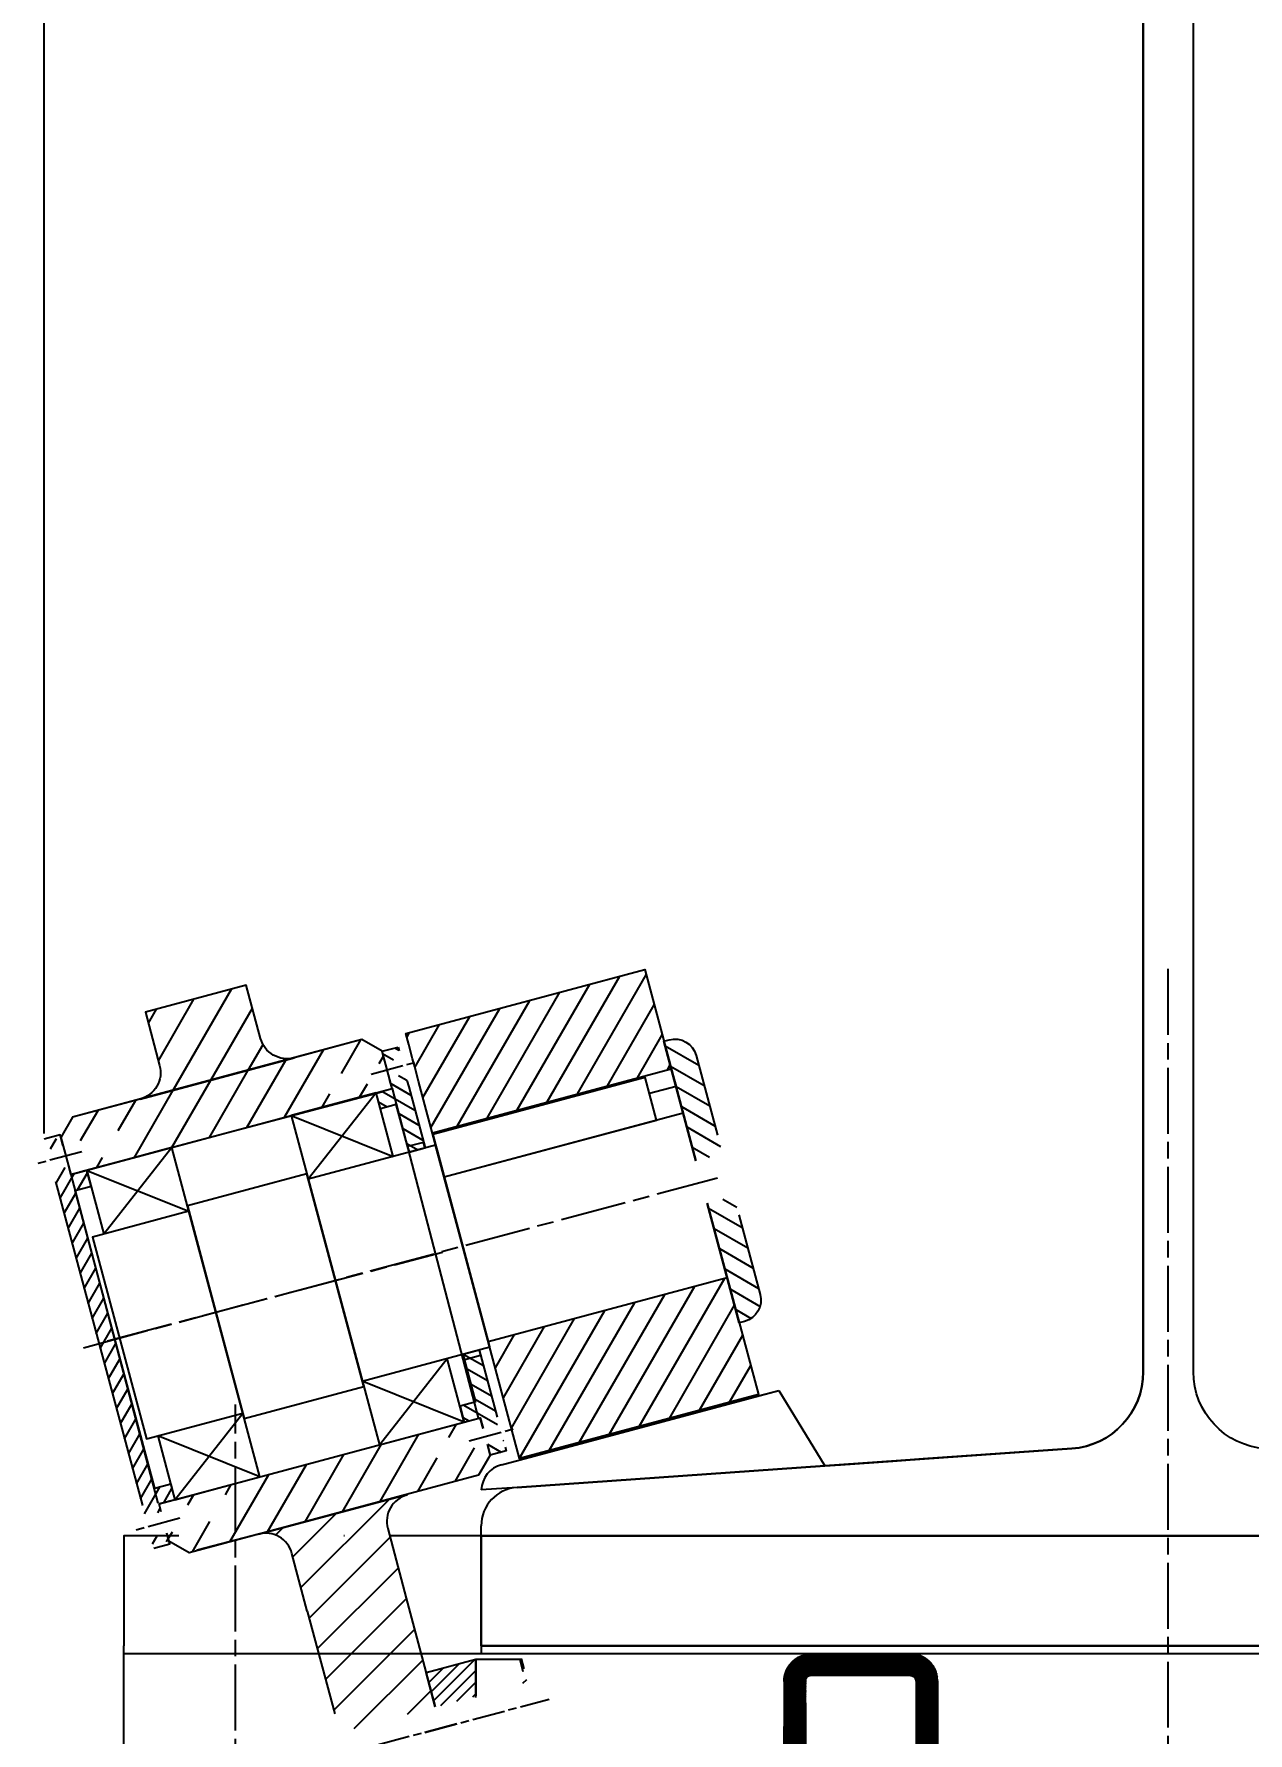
# Model space of a CAD drawing. Header units: millimetres. Extents: x -15074 to 21675, y -7568 to 6574.
# Drawn here: x 10649.6 to 10870.4, y -438.5 to -129.6 of the extents above; entities that cross this region are included whole.
import ezdxf

# ---------------------------------------------------------------- set-up
doc = ezdxf.new("R2010")
doc.units = ezdxf.units.MM
for name, pattern in [('AM_ISO08W050', [18, 12, -1.5, 3, -1.5]), ('AM_ISO08W050x2', [9, 6, -0.75, 1.5, -0.75]), ('HIDDEN', [9.524999999999999, 6.35, -3.175])]:
    doc.linetypes.add(name, pattern=pattern)
for name, color, linetype, lineweight in [('AM_5', 250, 'Continuous', 25), ('AM_7', 142, 'AM_ISO08W050', 25), ('AM_8', 1, 'Continuous', 25)]:
    doc.layers.add(name, color=color, linetype=linetype, lineweight=lineweight)
doc.styles.get("Standard").update_dxf_attribs({"font": 'arial.ttf'})
doc.dimstyles.new('AM_ISO$0', dxfattribs={"dimtxt": 3.5, "dimasz": 3.5, "dimexe": 1, "dimexo": 1, "dimgap": 1.5, "dimtad": 1, "dimdsep": 46, "dimtxsty": 'Standard', "dimcen": 0, "dimclrd": 256, "dimclre": 256, "dimclrt": 250, "dimadec": 0, "dimazin": 2, "dimtp": 0.1, "dimtm": 0.1, "dimtfac": 0.71, "dimtdec": 3, "dimtmove": 0, "dimatfit": 3, "dimfxl": 1, "dimlwd": -1, "dimlwe": -1, "dimarcsym": 1})
pattern_1 = [(59.99999999999999, (19561.98550388271, -488.7217042610077), (-4.330127018922194, 2.5), [])]
pattern_2 = [(59.99999999999999, (19561.98550388271, -488.7217042610077), (-3.464101615137755, 2), [])]
pattern_3 = [(150, (19561.98550388271, -488.7217042610077), (-1, -1.732050807568877), [])]
pattern_4 = [(150, (19561.98550388271, -488.7217042610077), (-1.35, -2.338268590217984), [])]

# ---------------------------------------------------------------- blocks, each defined once
blk = doc.blocks.new('*D378')
at = {"layer": 'AM_5', "linetype": 'ByBlock', "transparency": 16777216}
for p, q in [((10651.41888481863, -329.4956278427458), (10651.41888481863, 120.5653588076821)), ((11337.58509134281, -392.077950028834), (11337.58509134281, 120.5653588076821)), ((10701.41888481863, 119.5653588076821), (11287.58509134281, 119.5653588076821))]:
    blk.add_line(p, q, dxfattribs=at)
at = {"layer": 'AM_5', "transparency": 16777216}
for points in [[(10701.41888481863, 127.8986921410154), (10701.41888481863, 111.2320254743487), (10651.41888481863, 119.5653588076821)], [(11287.58509134281, 127.8986921410154), (11287.58509134281, 111.2320254743487), (11337.58509134281, 119.5653588076821)]]:
    blk.add_solid(points, dxfattribs=at)
at = {"layer": 'Defpoints', "color": 0, "transparency": 16777216}
for p in [(11337.58509134281, 119.5653588076821), (10651.41888481863, -330.4956278427458), (11337.58509134281, -393.077950028834)]:
    blk.add_point(p, dxfattribs=at)
at = {"layer": 'AM_5', "color": 250, "transparency": 16777216, "insert": (10994.50198808072, 146.5940081937667), "char_height": 50, "attachment_point": 5}
blk.add_mtext('700', dxfattribs=at)

msp = doc.modelspace()

# ---------------------------------------------------------------- hatches: boundary and pattern name
h = msp.add_hatch()
h.set_pattern_fill('_U', color=256, scale=5, angle=45, pattern_type=0)
h.set_pattern_definition([(45, (-5394.480017612113, -3939.370460587407), (-3.535533905932738, 3.535533905932738), [])])
h.paths.add_polyline_path([(10704.26780152127, -435.0209399718638), (10705.17560932194, -438.408924807582), (10722.55562775219, -433.7519629047561), (10720.88741974653, -427.5261258700057), (10717.26133796965, -413.9934044462739), (10713.91209499826, -401.347985732772, -0.4133737661694663), (10717.45132062253, -395.2381185130221), (10691.25777961721, -402.1734770622147, -0.3627707210889192), (10696.4913373865, -405.8773724955886), (10699.26133796011, -416.3365635952223)])
h.paths.add_polyline_path([(10726.7123955669, -449.2652315846294), (10724.62618011301, -441.4793695150688), (10707.24616168276, -446.1363314178943), (10708.15396948345, -449.524316253603), (10708.42456933604, -450.5342086517221), (10709.33237713673, -453.9221934874327)])
h.paths.add_polyline_path([(10711.40292949755, -461.649600097745), (10712.31073729825, -465.0375849334541), (10712.61290853339, -466.1653033356556), (10729.90286429061, -466.163312876587), (10729.90480188302, -461.1794541548165), (10728.78294792772, -456.992638194944)])
h.paths.add_polyline_path([(10730.02173686095, -509.980017616469), (10730.02173686095, -512.480017616469), (10729.91882622233, -527.0011264185468), (10729.91882622233, -528.980017617419), (10747.91882622233, -528.980017617419), (10747.91882622233, -509.980017616469)])
at = {"layer": 'AM_8', "true_color": 0x000000}
h = msp.add_hatch(dxfattribs=at)
h.set_pattern_fill('_U', color=18, scale=4, angle=59.99999999999999, style=0, pattern_type=0)
h.set_pattern_definition(pattern_2)
edge = h.paths.add_edge_path(flags=0)
edge.add_line((10717.19793301742, -311.3227013909632), (10722.03008458949, -329.35653656778))
edge.add_line((10760.66459520043, -299.6758443613503), (10717.19793301742, -311.3227013909636))
edge.add_line((10765.4967467725, -317.7096795381672), (10760.66459520043, -299.6758443613503))
edge.add_line((10722.03008458949, -329.35653656778), (10765.49674677249, -317.7096795381667))
h = msp.add_hatch(dxfattribs=at)
h.set_pattern_fill('_U', color=18, scale=5, angle=59.99999999999999, style=0, pattern_type=0)
h.set_pattern_definition(pattern_1)
edge = h.paths.add_edge_path()
edge.add_line((10690.77242871987, -312.1917368446188), (10688.18423826884, -302.5324785817288))
edge.add_line((10688.18423826884, -302.5324785817279), (10669.83164756935, -307.4500404386758))
edge.add_line((10669.83164756935, -307.4500404386758), (10672.41983802037, -317.1092987015659))
edge.add_arc((10667.59020888893, -318.4033939270789), 5, -75, 15.000000000005173, ccw=False)
edge.add_line((10668.88430411444, -323.2330230585244), (10696.89615307682, -315.7272707505513))
edge.add_arc((10695.60205785131, -310.8976416191067), 4.999999999998181, 194.9999999999844, 285, ccw=False)
h = msp.add_hatch(dxfattribs=at)
h.set_pattern_fill('_U', color=18, scale=5, angle=59.99999999999999, style=0, pattern_type=0)
h.set_pattern_definition(pattern_1)
edge = h.paths.add_edge_path(flags=0)
edge.add_line((10655.87093423376, -335.5197925423467), (10667.84841447974, -332.3104363830757))
edge.add_line((10667.84841447974, -332.3104363830748), (10668.27267854845, -331.5755894602398))
edge.add_line((10668.27267854846, -331.5755894602403), (10667.54798522217, -328.8709971466305))
edge.add_line((10667.54798522217, -328.870997146631), (10666.81313829933, -328.4467330779194))
edge.add_line((10666.81313829933, -328.4467330779185), (10654.83565805335, -331.6560892371895))
edge.add_line((10654.4474294857, -330.2072004977567), (10654.83565805335, -331.6560892371899))
edge.add_line((10656.56874982925, -326.5329658835822), (10654.44742948569, -330.2072004977567))
edge.add_line((10709.21170736201, -312.4273279254935), (10656.56874982925, -326.5329658835817))
edge.add_line((10712.88594197618, -314.5486482690535), (10709.21170736201, -312.427327925494))
edge.add_line((10713.40358006639, -316.4804999216317), (10712.88594197618, -314.548648269053))
edge.add_line((10713.40358006639, -316.4804999216317), (10701.2715516882, -319.7312671281193))
edge.add_line((10701.2715516882, -319.7312671281202), (10700.96042470448, -320.2701548715322))
edge.add_line((10700.96042470448, -320.2701548715318), (10701.50912108009, -322.3179176232643))
edge.add_line((10701.50912108009, -322.3179176232657), (10702.04800882351, -322.6290446069879))
edge.add_line((10702.0480088235, -322.6290446069875), (10714.1800372017, -319.3782774004999))
edge.add_line((10714.6976752919, -321.3101290530772), (10714.1800372017, -319.378277400499))
edge.add_line((10656.25916280141, -336.9686812817795), (10714.6976752919, -321.3101290530772))
edge.add_line((10655.87093423376, -335.5197925423467), (10656.25916280141, -336.9686812817804))
edge = h.paths.add_edge_path(flags=0)
edge.add_line((10713.40358006639, -316.4804999216317), (10701.2715516882, -319.7312671281193))
edge.add_line((10714.1800372017, -319.378277400499), (10713.40358006639, -316.4804999216317))
edge.add_line((10702.0480088235, -322.6290446069875), (10714.1800372017, -319.3782774004999))
edge.add_line((10701.50912108009, -322.3179176232657), (10702.04800882351, -322.6290446069879))
edge.add_line((10700.96042470448, -320.2701548715318), (10701.50912108009, -322.3179176232643))
edge.add_line((10701.2715516882, -319.7312671281202), (10700.96042470448, -320.2701548715322))
edge = h.paths.add_edge_path(flags=0)
edge.add_line((10655.87093423376, -335.5197925423467), (10667.84841447974, -332.3104363830757))
edge.add_line((10654.83565805335, -331.6560892371904), (10655.87093423376, -335.5197925423467))
edge.add_line((10666.81313829933, -328.4467330779185), (10654.83565805335, -331.6560892371895))
edge.add_line((10667.54798522217, -328.870997146631), (10666.81313829933, -328.4467330779194))
edge.add_line((10668.27267854846, -331.5755894602403), (10667.54798522217, -328.8709971466305))
edge.add_line((10667.84841447974, -332.3104363830748), (10668.27267854845, -331.5755894602398))
edge = h.paths.add_edge_path(flags=0)
edge.add_line((10713.40358006639, -316.4804999216317), (10701.2715516882, -319.7312671281193))
edge.add_line((10714.1800372017, -319.378277400499), (10713.40358006639, -316.4804999216317))
edge.add_line((10702.0480088235, -322.6290446069875), (10714.1800372017, -319.3782774004999))
edge.add_line((10701.50912108009, -322.3179176232657), (10702.04800882351, -322.6290446069879))
edge.add_line((10700.96042470448, -320.2701548715318), (10701.50912108009, -322.3179176232643))
edge.add_line((10701.2715516882, -319.7312671281202), (10700.96042470448, -320.2701548715322))
edge = h.paths.add_edge_path(flags=0)
edge.add_line((10655.87093423376, -335.5197925423467), (10667.84841447974, -332.3104363830757))
edge.add_line((10654.83565805335, -331.6560892371904), (10655.87093423376, -335.5197925423467))
edge.add_line((10666.81313829933, -328.4467330779185), (10654.83565805335, -331.6560892371895))
edge.add_line((10667.54798522217, -328.870997146631), (10666.81313829933, -328.4467330779194))
edge.add_line((10668.27267854846, -331.5755894602403), (10667.54798522217, -328.8709971466305))
edge.add_line((10667.84841447974, -332.3104363830748), (10668.27267854845, -331.5755894602398))
h = msp.add_hatch(dxfattribs=at)
h.set_pattern_fill('_U', color=18, scale=2, angle=150, style=0, pattern_type=0)
h.set_pattern_definition(pattern_3)
edge = h.paths.add_edge_path(flags=0)
edge.add_line((10716.30135754526, -315.7040427863244), (10713.40358006639, -316.4804999216321))
edge.add_line((10712.88594197618, -314.5486482690535), (10713.40358006639, -316.4804999216317))
edge.add_line((10715.78371945505, -313.7721911337462), (10712.88594197618, -314.548648269054))
edge.add_line((10716.30135754526, -315.7040427863244), (10715.78371945505, -313.7721911337462))
edge = h.paths.add_edge_path(flags=0)
edge.add_line((10714.1800372017, -319.378277400499), (10717.07781468056, -318.6018202651912))
edge.add_line((10720.701281312, -332.124781833239), (10717.07781468056, -318.6018202651921))
edge.add_line((10717.80350383313, -332.9012389685463), (10720.701281312, -332.1247818332386))
edge.add_line((10715.47413242721, -324.2079065319444), (10717.80350383313, -332.9012389685458))
edge.add_line((10712.57635494834, -324.9843636672517), (10715.47413242721, -324.207906531944))
edge.add_line((10711.79989781303, -322.0865861883854), (10712.57635494834, -324.9843636672526))
edge.add_line((10714.6976752919, -321.3101290530772), (10711.79989781303, -322.0865861883849))
edge.add_line((10714.1800372017, -319.378277400499), (10714.6976752919, -321.3101290530772))
edge = h.paths.add_edge_path(flags=0)
edge.add_line((10714.1800372017, -319.378277400499), (10717.07781468056, -318.6018202651912))
edge.add_line((10713.40358006639, -316.4804999216317), (10714.1800372017, -319.378277400499))
edge.add_line((10716.30135754526, -315.7040427863244), (10713.40358006639, -316.4804999216321))
edge.add_line((10717.07781468056, -318.6018202651917), (10716.30135754526, -315.7040427863244))
edge = h.paths.add_edge_path(flags=0)
edge.add_line((10714.1800372017, -319.378277400499), (10717.07781468056, -318.6018202651912))
edge.add_line((10713.40358006639, -316.4804999216317), (10714.1800372017, -319.378277400499))
edge.add_line((10716.30135754526, -315.7040427863244), (10713.40358006639, -316.4804999216321))
edge.add_line((10717.07781468056, -318.6018202651917), (10716.30135754526, -315.7040427863244))
h = msp.add_hatch(dxfattribs=at)
h.set_pattern_fill('_U', color=18, scale=2.7, angle=150, style=0, pattern_type=0)
h.set_pattern_definition(pattern_4)
edge = h.paths.add_edge_path()
edge.add_line((10774.81170995557, -333.1550788822437), (10769.98208082412, -334.4491741077563))
edge.add_line((10774.81170995557, -333.1550788822437), (10770.02355762117, -315.285451095896))
edge.add_arc((10766.15985431601, -316.3207272763061), 3.999999999999091, 15, 105.000000000013)
edge.add_line((10765.1245781356, -312.4570239711497), (10764.15865230932, -312.7158430162513))
edge.add_line((10764.15865230932, -312.7158430162522), (10769.98208082412, -334.4491741077563))
h.paths.add_polyline_path([(10769.46444273392, -332.5173224551777), (10774.81170995557, -333.1550788822437)], flags=16)
h.paths.add_polyline_path([(10769.46444273392, -332.5173224551777), (10774.81170995557, -333.1550788822437)], flags=17)
h = msp.add_hatch(dxfattribs=at)
h.set_pattern_fill('_U', color=18, scale=2, angle=59.99999999999999, style=0, pattern_type=0)
h.set_pattern_definition([(59.99999999999999, (19561.98550388271, -488.7217042610077), (-1.732050807568877, 1), [])])
edge = h.paths.add_edge_path(flags=0)
edge.add_line((10654.83565805335, -331.6560892371904), (10651.93788057448, -332.4325463724981))
edge.add_line((10651.54965200683, -330.983657633064), (10651.93788057448, -332.4325463724977))
edge.add_line((10654.4474294857, -330.2072004977558), (10651.54965200683, -330.9836576330636))
edge.add_line((10654.83565805335, -331.6560892371904), (10654.4474294857, -330.2072004977567))
edge = h.paths.add_edge_path(flags=0)
edge.add_line((10652.97315675489, -336.296249677654), (10655.87093423376, -335.5197925423463))
edge.add_line((10656.25916280141, -336.9686812817795), (10655.87093423376, -335.5197925423458))
edge.add_line((10659.15694028028, -336.1922241464722), (10656.25916280141, -336.9686812817799))
edge.add_line((10659.93339741559, -339.0900016253395), (10659.15694028028, -336.1922241464722))
edge.add_line((10657.03561993672, -339.8664587606468), (10659.93339741559, -339.090001625339))
edge.add_line((10671.52948646246, -393.9583050328342), (10657.03561993672, -339.8664587606463))
edge.add_line((10674.42726394133, -393.1818478975269), (10671.52948646246, -393.9583050328347))
edge.add_line((10675.20372107664, -396.0796253763942), (10674.42726394133, -393.1818478975269))
edge.add_line((10672.30594359777, -396.8560825117015), (10675.20372107664, -396.0796253763938))
edge.add_line((10672.69417216542, -398.3049712511361), (10672.30594359777, -396.8560825117024))
edge.add_line((10672.69417216542, -398.3049712511361), (10669.79639468655, -399.0814283864438))
edge.add_line((10652.97315675489, -336.296249677654), (10669.79639468655, -399.0814283864433))
edge = h.paths.add_edge_path(flags=0)
edge.add_line((10670.83167086696, -402.9451316915997), (10671.21989943462, -404.3940204310334))
edge.add_line((10670.83167086696, -402.9451316915997), (10673.72944834583, -402.168674556292))
edge.add_line((10674.11767691349, -403.6175632957252), (10673.72944834583, -402.1686745562915))
edge.add_line((10671.21989943462, -404.3940204310334), (10674.11767691349, -403.6175632957256))
edge = h.paths.add_edge_path(flags=0)
edge.add_line((10670.83167086696, -402.9451316915997), (10673.72944834583, -402.168674556292))
edge.add_line((10669.79639468655, -399.0814283864433), (10670.83167086696, -402.9451316915997))
edge.add_line((10672.69417216542, -398.3049712511361), (10669.79639468655, -399.0814283864438))
edge.add_line((10673.72944834583, -402.1686745562924), (10672.69417216542, -398.3049712511361))
edge = h.paths.add_edge_path(flags=0)
edge.add_line((10652.97315675489, -336.296249677654), (10655.87093423376, -335.5197925423463))
edge.add_line((10651.93788057448, -332.4325463724977), (10652.97315675489, -336.296249677654))
edge.add_line((10654.83565805335, -331.6560892371904), (10651.93788057448, -332.4325463724981))
edge.add_line((10655.87093423376, -335.5197925423467), (10654.83565805335, -331.6560892371904))
edge = h.paths.add_edge_path(flags=0)
edge.add_line((10670.83167086696, -402.9451316915997), (10673.72944834583, -402.168674556292))
edge.add_line((10669.79639468655, -399.0814283864433), (10670.83167086696, -402.9451316915997))
edge.add_line((10672.69417216542, -398.3049712511361), (10669.79639468655, -399.0814283864438))
edge.add_line((10673.72944834583, -402.1686745562924), (10672.69417216542, -398.3049712511361))
edge = h.paths.add_edge_path(flags=0)
edge.add_line((10652.97315675489, -336.296249677654), (10655.87093423376, -335.5197925423463))
edge.add_line((10651.93788057448, -332.4325463724977), (10652.97315675489, -336.296249677654))
edge.add_line((10654.83565805335, -331.6560892371904), (10651.93788057448, -332.4325463724981))
edge.add_line((10655.87093423376, -335.5197925423467), (10654.83565805335, -331.6560892371904))
h = msp.add_hatch(dxfattribs=at)
h.set_pattern_fill('_U', color=18, scale=2.7, angle=150, style=0, pattern_type=0)
h.set_pattern_definition(pattern_4)
edge = h.paths.add_edge_path()
edge.add_line((10772.05263318494, -342.1765807180686), (10777.87606169975, -363.9099118095728))
edge.add_line((10777.87606169975, -363.9099118095723), (10778.84198752604, -363.6510927644699))
edge.add_arc((10777.80671134563, -359.7873894593145), 3.999999999999545, 285, 375.0000000000065)
edge.add_line((10781.67041465079, -358.7521132789038), (10776.88226231639, -340.882485492556))
edge.add_line((10772.05263318494, -342.1765807180686), (10776.88226231639, -340.882485492556))
h.paths.add_polyline_path([(10776.88226231639, -340.8824854925565), (10776.66873660418, -340.0855966858685), (10771.83910747273, -341.3796919113806), (10772.05263318494, -342.1765807180686)], flags=17)
h.paths.add_polyline_path([(10776.88226231639, -340.8824854925565), (10776.66873660418, -340.0855966858685), (10771.83910747273, -341.3796919113806), (10772.05263318494, -342.1765807180686)], flags=17)
h = msp.add_hatch(dxfattribs=at)
h.set_pattern_fill('_U', color=18, scale=4, angle=59.99999999999999, style=0, pattern_type=0)
h.set_pattern_definition(pattern_2)
h.paths.add_polyline_path([(10737.90345662562, -388.5967674940889), (10781.37011880863, -376.949910464476), (10775.67609981638, -355.699542286116), (10732.20943763337, -367.3463993157288)])
h = msp.add_hatch(dxfattribs=at)
h.set_pattern_fill('_U', color=18, scale=2, angle=150, style=0, pattern_type=0)
h.set_pattern_definition(pattern_3)
edge = h.paths.add_edge_path(flags=0)
edge.add_line((10734.15987165733, -382.3529248002701), (10731.26209417846, -383.1293819355778))
edge.add_line((10730.74445608826, -381.1975302829992), (10731.26209417846, -383.1293819355774))
edge.add_line((10727.84667860939, -381.9739874183074), (10730.74445608826, -381.1975302829997))
edge.add_line((10727.07022147408, -379.0762099394401), (10727.84667860939, -381.9739874183074))
edge.add_line((10729.96799895295, -378.2997528041319), (10727.07022147408, -379.0762099394397))
edge.add_line((10727.63862754702, -369.606420367531), (10729.96799895295, -378.2997528041324))
edge.add_line((10730.53640502589, -368.8299632322228), (10727.63862754702, -369.6064203675305))
edge.add_line((10734.15987165733, -382.3529248002701), (10730.53640502589, -368.8299632322232))
edge = h.paths.add_edge_path(flags=0)
edge.add_line((10732.03855131377, -386.0271594144447), (10734.93632879264, -385.2507022791369))
edge.add_line((10735.45396688284, -387.1825539317156), (10734.93632879264, -385.2507022791374))
edge.add_line((10732.55618940397, -387.9590110670238), (10735.45396688284, -387.1825539317156))
edge.add_line((10732.03855131377, -386.0271594144447), (10732.55618940397, -387.9590110670233))
edge = h.paths.add_edge_path(flags=0)
edge.add_line((10732.03855131377, -386.0271594144447), (10734.93632879264, -385.2507022791369))
edge.add_line((10731.26209417846, -383.1293819355774), (10732.03855131377, -386.0271594144447))
edge.add_line((10734.15987165733, -382.3529248002701), (10731.26209417846, -383.1293819355778))
edge.add_line((10734.93632879264, -385.2507022791374), (10734.15987165733, -382.3529248002701))
edge = h.paths.add_edge_path(flags=0)
edge.add_line((10732.03855131377, -386.0271594144447), (10734.93632879264, -385.2507022791369))
edge.add_line((10731.26209417846, -383.1293819355774), (10732.03855131377, -386.0271594144447))
edge.add_line((10734.15987165733, -382.3529248002701), (10731.26209417846, -383.1293819355778))
edge.add_line((10734.93632879264, -385.2507022791374), (10734.15987165733, -382.3529248002701))
h = msp.add_hatch(dxfattribs=at)
h.set_pattern_fill('_U', color=18, scale=5, angle=59.99999999999999, style=0, pattern_type=0)
h.set_pattern_definition(pattern_1)
edge = h.paths.add_edge_path(flags=0)
edge.add_line((10731.26209417846, -383.1293819355774), (10719.13006580027, -386.380149142065))
edge.add_line((10719.13006580027, -386.3801491420659), (10718.81893881655, -386.9190368854779))
edge.add_line((10718.81893881655, -386.9190368854775), (10719.36763519217, -388.96679963721))
edge.add_line((10719.36763519217, -388.9667996372114), (10719.90652293558, -389.2779266209336))
edge.add_line((10719.90652293558, -389.2779266209332), (10732.03855131377, -386.0271594144456))
edge.add_line((10732.55618940397, -387.9590110670229), (10732.03855131377, -386.0271594144451))
edge.add_line((10730.43486906041, -391.6332456811974), (10732.55618940397, -387.9590110670229))
edge.add_line((10677.79191152766, -405.7388836392852), (10730.43486906042, -391.633245681197))
edge.add_line((10674.11767691349, -403.6175632957252), (10677.79191152766, -405.7388836392852))
edge.add_line((10673.72944834583, -402.1686745562924), (10674.11767691349, -403.6175632957261))
edge.add_line((10673.72944834583, -402.1686745562924), (10685.70692859182, -398.9593183970214))
edge.add_line((10685.70692859182, -398.9593183970205), (10686.13119266053, -398.2244714741855))
edge.add_line((10686.13119266053, -398.224471474186), (10685.40649933424, -395.5198791605762))
edge.add_line((10685.40649933424, -395.5198791605767), (10684.67165241141, -395.0956150918651))
edge.add_line((10684.67165241141, -395.0956150918641), (10672.69417216542, -398.3049712511352))
edge.add_line((10672.30594359777, -396.8560825117015), (10672.69417216542, -398.3049712511352))
edge.add_line((10730.74445608826, -381.1975302829992), (10672.30594359777, -396.8560825117015))
edge.add_line((10731.26209417846, -383.1293819355774), (10730.74445608826, -381.1975302829992))
edge = h.paths.add_edge_path(flags=0)
edge.add_line((10673.72944834583, -402.1686745562924), (10685.70692859182, -398.9593183970214))
edge.add_line((10672.69417216542, -398.3049712511361), (10673.72944834583, -402.1686745562924))
edge.add_line((10684.67165241141, -395.0956150918641), (10672.69417216542, -398.3049712511352))
edge.add_line((10685.40649933424, -395.5198791605767), (10684.67165241141, -395.0956150918651))
edge.add_line((10686.13119266053, -398.224471474186), (10685.40649933424, -395.5198791605762))
edge.add_line((10685.70692859182, -398.9593183970205), (10686.13119266053, -398.2244714741855))
edge = h.paths.add_edge_path(flags=0)
edge.add_line((10731.26209417846, -383.1293819355774), (10719.13006580027, -386.380149142065))
edge.add_line((10732.03855131377, -386.0271594144447), (10731.26209417846, -383.1293819355774))
edge.add_line((10719.90652293558, -389.2779266209332), (10732.03855131377, -386.0271594144456))
edge.add_line((10719.36763519217, -388.9667996372114), (10719.90652293558, -389.2779266209336))
edge.add_line((10718.81893881655, -386.9190368854775), (10719.36763519217, -388.96679963721))
edge.add_line((10719.13006580027, -386.3801491420659), (10718.81893881655, -386.9190368854779))
edge = h.paths.add_edge_path(flags=0)
edge.add_line((10673.72944834583, -402.1686745562924), (10685.70692859182, -398.9593183970214))
edge.add_line((10672.69417216542, -398.3049712511361), (10673.72944834583, -402.1686745562924))
edge.add_line((10684.67165241141, -395.0956150918641), (10672.69417216542, -398.3049712511352))
edge.add_line((10685.40649933424, -395.5198791605767), (10684.67165241141, -395.0956150918651))
edge.add_line((10686.13119266053, -398.224471474186), (10685.40649933424, -395.5198791605762))
edge.add_line((10685.70692859182, -398.9593183970205), (10686.13119266053, -398.2244714741855))
edge = h.paths.add_edge_path(flags=0)
edge.add_line((10731.26209417846, -383.1293819355774), (10719.13006580027, -386.380149142065))
edge.add_line((10732.03855131377, -386.0271594144447), (10731.26209417846, -383.1293819355774))
edge.add_line((10719.90652293558, -389.2779266209332), (10732.03855131377, -386.0271594144456))
edge.add_line((10719.36763519217, -388.9667996372114), (10719.90652293558, -389.2779266209336))
edge.add_line((10718.81893881655, -386.9190368854775), (10719.36763519217, -388.96679963721))
edge.add_line((10719.13006580027, -386.3801491420659), (10718.81893881655, -386.9190368854779))
h = msp.add_hatch(dxfattribs=at)
h.set_pattern_fill('_U', color=18, scale=1.5, angle=45, style=0, pattern_type=0)
h.set_pattern_definition([(45, (13777.20992040002, -633.9464915864628), (-1.060660171779821, 1.060660171779821), [])])
h.paths.add_polyline_path([(10729.91882622233, -425.1061677982971), (10720.88741974653, -427.5261258700057), (10722.5556277522, -433.7519629047542), (10729.91623173152, -431.7796950126899)])
h = msp.add_hatch(dxfattribs=at)
h.set_pattern_fill('_U', color=18, scale=13, angle=45, style=0, pattern_type=0)
h.set_pattern_definition([(45, (-179.9902459338919, -3552.835325368863), (-9.19238815542512, 9.19238815542512), [])])
h.paths.add_polyline_path([(10738.23392366415, -425.0349057413073), (10729.91882622233, -425.1061677982971), (10729.91623173152, -431.7796950126899), (10739.36294127294, -429.2484568199352)])
at = {"layer": 'AM_8'}
h = msp.add_hatch(dxfattribs=at)
h.set_pattern_fill('_U', color=256, scale=0.01, angle=135, style=0, pattern_type=0)
h.set_pattern_definition([(135, (2291.153201258596, -3067.566274262451), (-0.007071067811865476, -0.007071067811865474), [])])
edge = h.paths.add_edge_path()
edge.add_line((10790.96224245231, -428.0757181172507), (10808.96224245231, -428.0757181172507))
edge.add_arc((10808.96224245231, -429.0757181172507), 1, 0, 90, ccw=False)
edge.add_line((10809.96224245231, -429.0757181172507), (10809.96224245231, -447.0757181172507))
edge.add_arc((10808.96224245231, -447.0757181172507), 1, -90, 0, ccw=False)
edge.add_line((10808.96224245231, -448.0757181172507), (10803.13724245231, -448.0757181172507))
edge.add_line((10803.13724245231, -448.0757181172507), (10803.13724245231, -452.0757181172507))
edge.add_line((10803.13724245231, -452.0757181172507), (10808.96224245231, -452.0757181172507))
edge.add_arc((10808.96224245231, -447.0757181172507), 5, 270, 360)
edge.add_line((10813.96224245231, -447.0757181172507), (10813.96224245231, -429.0757181172507))
edge.add_arc((10808.96224245231, -429.0757181172507), 5, 0, 90)
edge.add_line((10808.96224245231, -424.0757181172507), (10790.96224245231, -424.0757181172507))
edge.add_arc((10790.96224245231, -429.0757181172507), 5, 90, 180)
edge.add_line((10785.96224245231, -429.0757181172507), (10785.96224245231, -447.0757181172507))
edge.add_arc((10790.96224245231, -447.0757181172507), 5, 180, 270)
edge.add_line((10790.96224245231, -452.0757181172507), (10796.78724245231, -452.0757181172507))
edge.add_line((10796.78724245231, -452.0757181172507), (10796.78724245231, -448.0757181172507))
edge.add_line((10796.78724245231, -448.0757181172507), (10790.96224245231, -448.0757181172507))
edge.add_arc((10790.96224245231, -447.0757181172507), 1, 180, 270, ccw=False)
edge.add_line((10789.96224245231, -447.0757181172507), (10789.96224245231, -429.0757181172507))
edge.add_arc((10790.96224245231, -429.0757181172507), 1, 90, 180, ccw=False)

# ---------------------------------------------------------------- linework, layer by layer
for p, q in [((10668.88430411444, -323.2330230585244), (10696.89615307682, -315.7272707505504)), ((10714.6976752919, -321.3101290530772), (10730.44075987451, -381.459450217309)), ((10711.79989781303, -322.0865861883854), (10699.45091313364, -337.8188008254942)), ((10674.6117535009, -332.0511194248315), (10696.34508459241, -326.2276909100251)), ((10696.34508459241, -326.2276909100251), (10714.90572635426, -333.6776961038536)), ((10674.6117535009, -332.0511194248315), (10662.26276882151, -347.7833340619413)), ((10659.15694028028, -336.1922241464722), (10677.71758204213, -343.6422293403007)), ((10656.25916280141, -336.9686812817795), (10672.08696871118, -396.7325846803201)), ((10712.39186538876, -386.1150921399471), (10724.74085006816, -370.3828775028392)), ((10727.84667860939, -381.9739874183074), (10709.28603684753, -374.5239822244789)), ((10734.6247309976, -389.7180536510214), (10785.03581717116, -376.2104438212054)), ((10775.37655890826, -378.7986342722666), (10785.03581717116, -376.2104438212345)), ((10785.03581717116, -376.2104438212345), (10793.41882622312, -389.933878372548)), ((10675.20372107664, -396.0796253763942), (10687.55270575603, -380.3474107392854)), ((10690.65853429726, -391.9385206547536), (10672.0978925354, -384.488515460926)), ((10793.41882622312, -389.9338783725484), (10737.43071721809, -393.8474472301982)), ((10737.4307172182, -393.8474472301855), (10793.41882622312, -389.933878372548)), ((10690.37790673985, -402.3240690004332), (10717.44476233681, -395.1557129758899)), ((10737.43071721809, -393.8474472301982), (10730.92485569673, -394.3022069549856)), ((10730.91882622312, -402.6338783725455), (10730.91882622312, -400.8304086076619)), ((10730.918826223, -402.6338783725455), (10730.91882622312, -400.8304086076614)), ((10706.05224982237, -402.6338783725719), (10705.91882622312, -402.6338783725719)), ((10715.57724982237, -402.6338783725719), (10714.25267422172, -402.6338783725719)), ((10715.57724982237, -402.6338783725855), (10714.25267422172, -402.6338783725856)), ((10721.12714982238, -402.6338783725846), (10715.57724982237, -402.6338783725719)), ((10721.12714982238, -402.6338783725846), (10715.57724982237, -402.6338783725855)), ((10796.09530262409, -402.633878372576), (10721.12714982238, -402.6338783725846)), ((10796.09530262409, -402.633878372576), (10721.12714982238, -402.6338783725846)), ((10796.09530262409, -402.6338783725455), (10730.91882622312, -402.6338783725455)), ((10796.09530262409, -402.6338783725523), (10730.91882622312, -402.63387837256)), ((10855.91882622312, -402.6338783725455), (10730.91882622312, -402.63387837256)), ((10855.91882622312, -402.6338783725455), (10730.91882622312, -402.6338783725455)), ((10805.95050262409, -402.6338783725455), (10796.09530262409, -402.6338783725455)), ((10805.95050262409, -402.6338783725514), (10796.09530262409, -402.6338783725523)), ((10805.95050262409, -402.6338783725746), (10796.09530262409, -402.633878372576)), ((10805.95050262409, -402.6338783725746), (10796.09530262409, -402.633878372576)), ((10830.91882622312, -402.6338783725719), (10805.95050262409, -402.6338783725746)), ((10830.91882622312, -402.6338783725719), (10805.95050262409, -402.6338783725746)), ((10855.91882622312, -402.6338783725455), (10805.95050262409, -402.6338783725514)), ((10855.91882622312, -402.6338783725455), (10805.95050262409, -402.6338783725455)), ((10717.26133796965, -413.993404446273), (10722.5556277522, -433.7519629047542)), ((10699.26133796965, -416.3365636308313), (10704.26780152127, -435.0209399718638)), ((10855.918826223, -422.63387837256), (10855.90979530948, -421.633919152091)), ((10665.91882622323, -424.0757181172507), (10706.87540999416, -424.0757181172507)), ((10706.87540999416, -424.0757181172507), (10716.87540999416, -424.0757181172507)), ((10716.87540999416, -424.0757181172507), (10991.87476667084, -424.0757181172507)), ((10720.88741974653, -427.5261258700057), (10729.91882622233, -425.1061677982971)), ((10729.91882622233, -425.1061677982971), (10729.91623173152, -431.7796950126899)), ((10729.91882622233, -425.1061677982971), (10738.23392366415, -425.0349057413073)), ((10738.71589366018, -426.8336422542129), (10738.23392366415, -425.0349057413073)), ((10722.55562775219, -433.7519629047561), (10720.88741974653, -427.5261258700057))]:
    msp.add_line(p, q)
for points in [[(10793.41882622312, -15.33387837254259), (10838.34504422371, -18.47422101070106, -0.3939181810303955), (10851.36882622313, -32.44014376629775), (10851.36882622313, -372.8276129787932, -0.3939181810303956), (10838.34504422371, -386.7935357343899), (10811.33530262409, -388.6815166721535)], [(10811.33530262409, -388.6815166721535), (10838.34504422371, -386.7935357343899, 0.3939181810303956), (10851.36882622313, -372.8276129787932), (10851.36882622313, -32.44014376629775, 0.3939181810303956), (10838.34504422371, -18.47422101070106), (10793.41882622312, -15.33387837254259)], [(10811.33530262409, -388.6815166721617), (10838.34504422382, -386.7935357343899, 0.3939181810303956), (10851.36882622325, -372.8276129787932), (10851.36882622325, -32.44014376629775, 0.3939181810303956), (10838.34504422382, -18.47422101070106), (10793.41882622323, -15.33387837254259)], [(10793.41882622312, -15.33387837254259), (10838.34504422371, -18.4742210107006, -0.3939181810303955), (10851.36882622313, -32.4401437662973), (10851.36882622313, -372.8276129787928, -0.3939181810303956), (10838.34504422371, -386.7935357343899), (10793.41882622312, -389.933878372548)], [(10793.41882622324, -389.933878372548), (10838.34504422383, -386.7935357343899, 0.3939181810303956), (10851.36882622325, -372.8276129787932), (10851.36882622325, -32.44014376629775, 0.3939181810303956), (10838.34504422382, -18.47422101070106), (10793.41882622324, -15.33387837254213)], [(10793.41882622312, -389.933878372548), (10838.34504422371, -386.7935357343899, 0.3939181810303956), (10851.36882622313, -372.8276129787928), (10851.36882622313, -32.4401437662973, 0.3939181810303956), (10838.34504422371, -18.4742210107006), (10793.41882622312, -15.33387837254259)], [(10918.41882622312, -389.9338783725484), (10873.49260822253, -386.7935357343899, -0.3939181810303956), (10860.46882622311, -372.8276129787932), (10860.46882622311, -32.44014376629775, -0.3939181810303956), (10873.49260822253, -18.47422101070106), (10918.41882622312, -15.33387837254259)], [(10918.41882622312, -389.933878372548), (10873.49260822253, -386.7935357343899, -0.3939181810303956), (10860.46882622311, -372.8276129787928), (10860.46882622311, -32.4401437662973, -0.3939181810303956), (10873.49260822253, -18.47422101070106), (10918.41882622312, -15.33387837254259)], [(10713.27417054384, -315.9975370084881), (10712.88594197618, -314.5486482690535), (10709.21170736201, -312.4273279254935), (10696.89615307682, -315.7272707505513, -0.4142135623730951), (10690.77242871986, -312.1917368446188), (10688.18423826884, -302.5324785817279), (10669.83164756935, -307.4500404386758), (10672.41983802037, -317.1092987015668, -0.4142135623730951), (10668.88430411444, -323.2330230585244), (10656.56874982925, -326.5329658835822), (10654.4474294857, -330.2072004977567), (10654.83565805335, -331.6560892371904)], [(10769.98208082412, -334.4491741077559), (10764.15865230932, -312.7158430162522), (10765.1245781356, -312.4570239711497, -0.414213562373095), (10770.02355762117, -315.2854510958964), (10773.90390215487, -329.7670940465346)], [(10777.79007011709, -344.2704703282648), (10781.67041465079, -358.7521132789038, -0.414213562373095), (10778.84198752604, -363.6510927644699), (10777.87606169975, -363.9099118095723), (10772.05263318494, -342.1765807180686)], [(10717.46535227223, -395.2343805735854, 0.4142135623726055), (10713.91204877718, -401.3478112202342), (10717.26133796965, -413.993404446273)], [(10699.26133796008, -416.3365635951154), (10696.49133738649, -405.877372495544, 0.4142135623730951), (10690.37790673977, -402.3240690004918), (10679.26116247683, -405.2682152248003), (10679.17034987486, -405.2154323023101)]]:
    msp.add_lwpolyline(points, format="xyb")
for points in [[(10717.72636372608, -313.2948316439411), (10717.19793301742, -311.3227013909632), (10760.66459520043, -299.6758443613503), (10769.98208082412, -334.4491741077559)], [(10713.27417054384, -315.9975370084881), (10712.88594197618, -314.5486482690535), (10715.78371945505, -313.7721911337462)], [(10715.78371945505, -313.7721911337462), (10715.96489278662, -314.4483392121488)], [(10718.42732348166, -315.9108490658359), (10717.72636372608, -313.2948316439411)], [(10713.40358006639, -316.4804999216317), (10713.27417054384, -315.9975370084881)], [(10713.40358006639, -316.4804999216317), (10713.27417054384, -315.9975370084881)], [(10718.81555204931, -317.3597378052705), (10718.42732348166, -315.9108490658359)], [(10719.5165118049, -319.9757552271653), (10718.81555204931, -317.3597378052705)], [(10722.89195200968, -332.5730695693233), (10722.03008458949, -329.35653656778), (10765.4967467725, -317.7096795381672), (10766.35861419269, -320.9262125397095), (10761.52898506124, -322.2203077652225)], [(10696.34508459241, -326.2276909100251), (10714.6976752919, -321.3101290530772), (10714.30944672425, -319.8612403136444)], [(10715.47413242721, -324.2079065319444), (10712.57635494834, -324.9843636672517), (10711.79989781303, -322.0865861883854), (10714.6976752919, -321.3101290530772)], [(10714.30944672425, -319.8612403136444), (10714.1800372017, -319.378277400499)], [(10714.30944672425, -319.8612403136444), (10714.1800372017, -319.378277400499)], [(10714.6976752919, -321.3101290530772), (10714.30944672425, -319.8612403136444)], [(10717.4142794392, -319.8575238393673), (10717.72486229332, -321.0166348309144)], [(10717.72486229332, -321.0166348309144), (10720.701281312, -332.124781833239)], [(10772.05263318494, -342.1765807180686), (10781.37011880863, -376.949910464476), (10737.90345662562, -388.5967674940889), (10719.5165118049, -319.9757552271653)], [(10722.89195200968, -332.5730695693233), (10724.18604723519, -337.4026987007687), (10767.6527094182, -325.7558416711549), (10766.35861419269, -320.9262125397095), (10761.52898506124, -322.2203077652225)], [(10769.98208082412, -334.4491741077559), (10766.35861419269, -320.9262125397095), (10761.52898506124, -322.2203077652225)], [(10657.92822674263, -336.4357675495598), (10685.47841904664, -329.1394051674333), (10713.02861135065, -321.8430427853073), (10713.00742119084, -321.7630312744614)], [(10714.90572635426, -333.6776961038536), (10711.79989781303, -322.0865861883854), (10696.34508459241, -326.2276909100251), (10712.39186538876, -386.1150921399471), (10727.84667860939, -381.9739874183074), (10724.74085006816, -370.3828775028392)], [(10717.80350383313, -332.9012389685463), (10715.47413242721, -324.2079065319444)], [(10654.83565805335, -331.6560892371904), (10654.3166622975, -329.7191707074376), (10651.41888481863, -330.4956278427458)], [(10672.0978925354, -384.488515460926), (10675.20372107664, -396.0796253763942), (10690.65853429726, -391.9385206547536), (10674.6117535009, -332.0511194248315), (10659.15694028028, -336.1922241464722), (10662.26276882151, -347.7833340619413)], [(10709.28603684753, -374.5239822244789), (10732.46825667847, -368.3123251420179), (10722.63313296457, -331.6071437430342), (10699.45091313364, -337.8188008254942)], [(10722.89195200968, -332.5730695693233), (10732.20943763337, -367.3463993157288), (10775.67609981638, -355.699542286116), (10772.05263318494, -342.1765807180686)], [(10656.25916280141, -336.9686812817795), (10655.87093423376, -335.5197925423467)], [(10655.87093423376, -335.5197925423467), (10656.25916280141, -336.9686812817795)], [(10657.03561993672, -339.8664587606468), (10659.93339741559, -339.0900016253395), (10659.15694028028, -336.1922241464722), (10656.25916280141, -336.9686812817795)], [(10653.4907948451, -338.2281013302322), (10669.27875659635, -397.1495767338652)], [(10671.52948646246, -393.9583050328342), (10657.03561993672, -339.8664587606468)], [(10677.71758204213, -343.6422293403007), (10660.19933682172, -348.33622899992), (10670.03446053562, -385.0414103989046), (10687.55270575603, -380.3474107392854)], [(10729.96799895295, -378.2997528041319), (10727.63862754702, -369.606420367531)], [(10730.53640502589, -368.8299632322228), (10733.82340689869, -381.0972212260945)], [(10729.96799895295, -378.2997528041319), (10727.07022147408, -379.0762099394401), (10727.84667860939, -381.9739874183074), (10730.74445608826, -381.1975302829992)], [(10672.69417216542, -398.3049712511361), (10672.30594359777, -396.8560825117015), (10730.74445608826, -381.1975302829992), (10731.26209417846, -383.1293819355774)], [(10712.39186538876, -386.1150921399471), (10730.74445608826, -381.1975302829992), (10731.26209417846, -383.1293819355774)], [(10731.26209417846, -383.1293819355774), (10730.74445608826, -381.1975302829992)], [(10732.03855131377, -386.0271594144447), (10732.55618940397, -387.9590110670229), (10730.43486906041, -391.6332456811974), (10677.79191152766, -405.7388836392852), (10674.11767691349, -403.6175632957261), (10673.72944834583, -402.1686745562924)], [(10735.27279355127, -386.506405853313), (10735.45396688284, -387.1825539317156), (10732.55618940397, -387.9590110670229), (10732.03855131377, -386.0271594144447)], [(10796.26040262409, -389.7352521821258), (10805.78540262409, -389.0694546821433)], [(10796.26040262409, -389.735252182134), (10805.78540262409, -389.0694546821514)], [(10805.78540262409, -389.0694546821433), (10796.26040262409, -389.7352521821258)], [(10805.78540262409, -389.0694546821433), (10811.33530262409, -388.6815166721535)], [(10805.78540262409, -389.0694546821514), (10811.33530262409, -388.6815166721617)], [(10811.33530262409, -388.6815166721535), (10805.78540262409, -389.0694546821433)], [(10793.41882622323, -389.9338783725484), (10796.26040262409, -389.735252182134)], [(10793.41882622312, -389.9338783725484), (10796.26040262409, -389.7352521821258)], [(10796.26040262409, -389.7352521821258), (10793.41882622312, -389.9338783725484)], [(10671.52948646246, -393.9583050328342), (10674.42726394133, -393.1818478975269), (10675.20372107664, -396.0796253763942), (10672.30594359777, -396.8560825117015)], [(10672.69417216542, -398.3049712511361), (10672.30594359777, -396.8560825117015)], [(10672.69417216542, -398.3049712511361), (10672.30594359777, -396.8560825117015)], [(10675.90795923071, -402.6338783725864), (10665.91882622323, -402.6338783725864), (10665.91882622323, -422.6338783725864)], [(10671.35691367886, -404.9053645519029), (10674.25469115773, -404.1289074165957), (10673.72944834583, -402.1686745562924)], [(10706.05224982237, -402.6338783725719), (10705.91882622312, -402.6338783725719)], [(10706.05224982237, -402.6338783725719), (10705.91882622323, -402.6338783725719)], [(10715.57724982237, -402.6338783725719), (10714.25267422172, -402.6338783725719)], [(10715.57724982237, -402.6338783725719), (10714.25267422172, -402.6338783725719)], [(10721.12714982238, -402.6338783725846), (10715.57724982237, -402.6338783725719)], [(10721.12714982238, -402.6338783725846), (10715.57724982237, -402.6338783725719)], [(10796.09530262409, -402.6338783725764), (10721.12714982238, -402.6338783725846)], [(10796.09530262409, -402.6338783725764), (10721.12714982238, -402.6338783725846)], [(10796.09530262409, -402.6338783725455), (10730.91882622312, -402.6338783725455)], [(10796.09530262409, -402.6338783725455), (10730.91882622323, -402.6338783725455)], [(10860.46882622322, -402.6338783725455), (10730.91882622323, -402.6338783725455)], [(10860.46882622311, -402.6338783725455), (10730.91882622312, -402.6338783725455)], [(10796.09530262409, -402.6338783725732), (10755.91882622323, -402.6338783725864)], [(10805.95050262409, -402.6338783725455), (10796.09530262409, -402.6338783725455)], [(10805.95050262409, -402.6338783725455), (10796.09530262409, -402.6338783725455)], [(10805.95050262409, -402.6338783725701), (10796.09530262409, -402.6338783725732)], [(10805.95050262409, -402.6338783725751), (10796.09530262409, -402.6338783725764)], [(10805.95050262409, -402.6338783725751), (10796.09530262409, -402.6338783725764)], [(10835.46882622322, -402.6338783725719), (10805.95050262409, -402.6338783725751)], [(10835.46882622311, -402.6338783725719), (10805.95050262409, -402.6338783725751)], [(10876.36882622323, -402.6338783725469), (10805.95050262409, -402.6338783725701)], [(10860.46882622322, -402.6338783725455), (10805.95050262409, -402.6338783725455)], [(10860.46882622311, -402.6338783725455), (10805.95050262409, -402.6338783725455)], [(10826.36882622313, -402.6338783725719), (10830.91882622323, -402.6338783725719)], [(10851.36882622313, -402.6338783725455), (10980.91882622312, -402.6338783725455)], [(10851.36882622313, -402.633878372545), (10980.91882622312, -402.6338783725455)], [(10670.91882622323, -569.575718117258), (10665.91882622323, -569.575718117258), (10665.91882622323, -422.6338783725864)], [(10729.91882622233, -432.0604700618583), (10729.91882622233, -425.1061677982971), (10737.91882622273, -425.1061677982971), (10738.50519055244, -427.2945092685654)]]:
    msp.add_lwpolyline(points)
for points in [[(10656.25916280141, -336.9686812817795), (10714.6976752919, -321.3101290530772), (10712.88595289105, -314.5486890039056), (10709.20120047506, -312.3881156895072), (10656.55824294227, -326.4937536476023), (10654.44744040057, -330.2072412326079)], [(10724.18604723519, -337.4026987007687), (10762.82308028675, -327.049936896668), (10760.75252792593, -319.3225302863552), (10722.11549487437, -329.675292090456)], [(10717.80350383313, -332.9012389685463), (10720.69090667052, -332.127561710045), (10720.41612521695, -331.1020633643407), (10717.52872237956, -331.8757406228419)], [(10699.19209408854, -336.8528749992051), (10677.45876299703, -342.6763035140116), (10687.81152480113, -381.3133365655744), (10709.54485589264, -375.489908050768)], [(10727.63862754702, -369.606420367531), (10730.52603038441, -368.8327431090297), (10730.80081183799, -369.8582414547341), (10727.9134090006, -370.6319187132353)], [(10730.91882622312, -402.63387837256), (10980.91882622312, -402.63387837256), (10980.91882622312, -422.63387837256), (10730.91882622312, -422.63387837256)], [(10980.91882622323, -402.63387837256), (10730.91882622323, -402.63387837256), (10730.91882622323, -422.6338783725596), (10980.91882622324, -422.63387837256)], [(10980.91882622312, -402.63387837256), (10730.91882622312, -402.63387837256), (10730.91882622312, -422.63387837256), (10980.91882622312, -422.63387837256)], [(10730.918826223, -402.63387837256), (10980.918826223, -402.63387837256), (10980.918826223, -422.63387837256), (10730.918826223, -422.6338783725596)]]:
    msp.add_lwpolyline(points, close=True)
at = {"linetype": 'HIDDEN'}
for points in [[(10730.91882622326, -422.63387837256), (10730.91882622312, -422.63387837256), (10730.91882622312, -402.63387837256), (10796.09530262409, -402.63387837256)], [(10730.91882622323, -422.63387837256), (10730.918826223, -422.63387837256), (10730.918826223, -402.63387837256), (10796.09530262409, -402.63387837256)], [(10796.09530262409, -402.63387837256), (10730.91882622312, -402.63387837256), (10730.91882622314, -422.63387837256)], [(10796.09530262409, -402.63387837256), (10730.91882622323, -402.63387837256), (10730.91882622326, -424.0757181172507)], [(10796.09530262409, -402.63387837256), (10805.95050262409, -402.63387837256)], [(10805.95050262409, -402.63387837256), (10796.09530262409, -402.63387837256)], [(10805.95050262409, -402.63387837256), (10796.09530262409, -402.63387837256)], [(10796.09530262409, -402.63387837256), (10805.95050262409, -402.63387837256)], [(10980.918826223, -422.63387837256), (10980.91882622323, -422.63387837256), (10980.91882622323, -402.63387837256), (10805.95050262409, -402.63387837256)], [(10980.918826223, -422.63387837256), (10980.91882622312, -422.63387837256), (10980.91882622312, -402.63387837256), (10805.95050262409, -402.63387837256)], [(10805.95050262409, -402.63387837256), (10980.918826223, -402.63387837256), (10980.918826223, -422.63387837256)], [(10805.95050262409, -402.63387837256), (10980.91882622312, -402.63387837256), (10980.91882622312, -424.0757181172507)]]:
    msp.add_lwpolyline(points, dxfattribs=at)
for centre, radius, start, end in [((10735.91882622312, -394.5476827824687), 5, 105.0000000026933, 177.185922971476), ((10737.91882622312, -400.8304086076619), 7, 93.99847129901352, 180), ((10737.91882622312, -400.8304086076614), 7, 93.99847129890958, 180)]:
    msp.add_arc(centre, radius, start, end)
at = {"layer": 'AM_7', "color": 3}
for p, q in [((10855.91882622323, -599.5379179051351), (10855.91882622323, -298.8926012820534)), ((10662.96460067011, -367.1706815345278), (10723.86502576321, -351.0418804793512))]:
    msp.add_line(p, q, dxfattribs=at)
at = {"layer": 'AM_7', "linetype": 'AM_ISO08W050x2'}
for p, q in [((10710.89403115517, -318.7058457963735), (10719.58736359178, -316.3764743904508)), ((10658.25107362242, -332.8114837544613), (10649.55774118582, -335.1408551603831)), ((10728.75254526725, -385.3547278103192), (10737.44587770385, -383.0253564043965)), ((10676.10958773449, -399.460365768407), (10667.41625529789, -401.7897371743288)), ((10720.6931264537, -438.3921233450892), (10743.29599493218, -432.3357029896529)), ((10726.48868141143, -436.8392090744505), (10703.31310802349, -443.0490852480675))]:
    msp.add_line(p, q, dxfattribs=at)
at = {"layer": 'AM_7'}
for p, q in [((10658.5840316665, -368.4392961395838), (10773.9151344834, -337.536420277605)), ((10686.22035923071, -456.0647239866435), (10686.22035923071, -378.7703196547723))]:
    msp.add_line(p, q, dxfattribs=at)

# ---------------------------------------------------------------- dimensions: what is measured, and where the dimension line sits
at = {"layer": 'AM_5'}
dim = msp.add_linear_dim(base=(11337.58509134281, 119.5653588076821), p1=(10651.41888481863, -330.4956278427458), p2=(11337.58509134281, -393.077950028834), angle=1.141101885463838e-14, text='700', dimstyle='AM_ISO$0', override={"dimtxt": 50, "dimasz": 50, "dimpost": ''}, dxfattribs=at)
dim.commit()
dim.dimension.update_dxf_attribs({"geometry": '*D378', "text_midpoint": (10994.50198808072, 146.5940081937667)})

doc.saveas('drawing.dxf')
